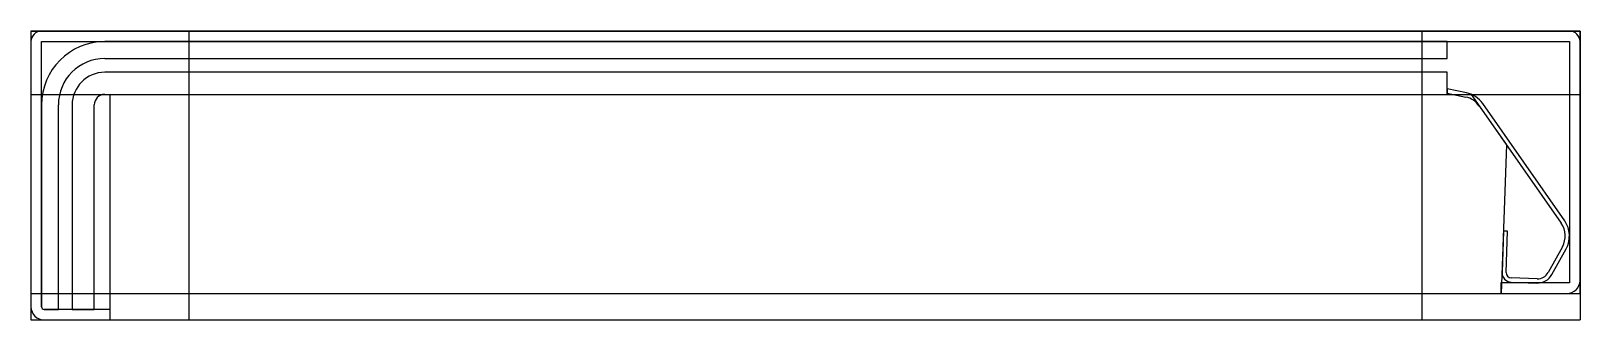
# Model space of a CAD drawing. Extents: x -30 to 264, y -43 to 12.
import ezdxf

# ---------------------------------------------------------------- set-up
doc = ezdxf.new("R2010")
doc.units = 0
doc.layers.get('0').update_dxf_attribs({"linetype": 'CONTINUOUS'})

msp = doc.modelspace()

# ---------------------------------------------------------------- linework, layer by layer
at = {"linetype": 'CONTINUOUS'}
for p, q in [((-29.59, 12), (264.26, 12)), ((-29.59, 12), (-29.59, -42.7)), ((-29.59, 12), (-29.59, -42.7)), ((264.26, 12), (-29.59, 12)), ((262.26, 12), (-27.59, 12)), ((0.41, -42.7), (0.41, 12)), ((234.26, 12), (234.26, -42.7)), ((264.26, 12), (264.26, -42.7)), ((264.26, -37.7), (264.26, 12)), ((-29.59, 10), (-29.59, -40.2)), ((-27.59, 10), (262.26, 10)), ((-27.59, -40.2), (-27.59, 10)), ((239.07, 10), (-15.59, 10)), ((239.07, 6.8), (239.07, 10)), ((262.26, 10), (262.25, -35.7)), ((264.26, -35.2), (264.26, 10)), ((-15.59, 6.8), (239.07, 6.8)), ((239.07, 4.2), (-15.59, 4.2)), ((239.07, 0), (239.07, 4.2)), ((-29.59, 0), (264.26, 0)), ((-15.59, 0), (239.07, 0)), ((-14.59, -42.7), (-14.59, 0)), ((-14.59, 0), (243.61, 0)), ((239.07, 1.08), (239.07, 0.26)), ((242.74, 0.3), (239.07, 1.08)), ((239.07, 0.26), (242.58, -0.49)), ((243.61, 0), (250.3, -9.55)), ((-27.59, -2), (-27.59, -40.2)), ((-24.39, -40.7), (-24.39, -2)), ((-21.79, -2), (-21.79, -40.7)), ((-17.59, -40.7), (-17.59, -2)), ((245.14, -2.19), (260.69, -24.39)), ((261.35, -23.93), (245.8, -1.73)), ((250.3, -9.55), (249.32, -37.7)), ((249.73, -25.89), (249.46, -33.68)), ((250.53, -25.91), (249.73, -25.89)), ((250.26, -33.71), (250.53, -25.91)), ((260.92, -28.83), (258.21, -33.73)), ((258.91, -34.12), (261.62, -29.22)), ((256.12, -34.91), (251.22, -34.74)), ((-29.59, -37.7), (264.26, -37.7)), ((262.25, -35.7), (249.25, -35.7)), ((249.25, -35.7), (249.25, -37.7)), ((249.25, -37.7), (261.76, -37.7)), ((249.32, -37.7), (264.26, -37.7)), ((251.19, -35.54), (256.09, -35.71)), ((-14.59, -40.7), (-27.09, -40.7)), ((-27.09, -40.7), (-24.39, -40.7)), ((-21.79, -40.7), (-17.59, -40.7)), ((-14.59, -42.7), (-14.59, -40.7)), ((-29.59, -42.7), (264.26, -42.7)), ((-29.59, -42.7), (-14.59, -42.7)), ((-27.09, -42.7), (-14.59, -42.7))]:
    msp.add_line(p, q, dxfattribs=at)
for centre, radius, start, end in [((-27.59, 10), 2, 90, 180), ((262.26, 10), 2, 0, 90), ((-15.59, -2), 12, 90, 180), ((-15.59, -2), 8.8, 90, 180), ((-15.59, -2), 6.2, 90, 180), ((-15.59, -2), 2, 90, 180), ((241.7, -4.59), 5, 34.896, 77.9836), ((241.7, -4.6), 4.2, 34.9542, 77.8726), ((257.25, -26.79), 4.2, 331.0085, 34.9222), ((257.25, -26.79), 5, 330.9374, 34.9062), ((251.26, -33.74), 1.8, 178.0477, 267.8046), ((251.26, -33.74), 1, 178.2361, 267.7347), ((256.2, -32.61), 3.1, 267.9387, 330.8925), ((256.2, -32.61), 2.3, 267.9983, 330.8993), ((261.76, -35.2), 2.5, 270, 0), ((-27.09, -40.2), 2.5, 180, 270), ((-27.09, -40.2), 0.5, 180, 270), ((-27.09, -40.2), 0.5, 180, 270)]:
    msp.add_arc(centre, radius, start, end, dxfattribs=at)

doc.saveas('drawing.dxf')
